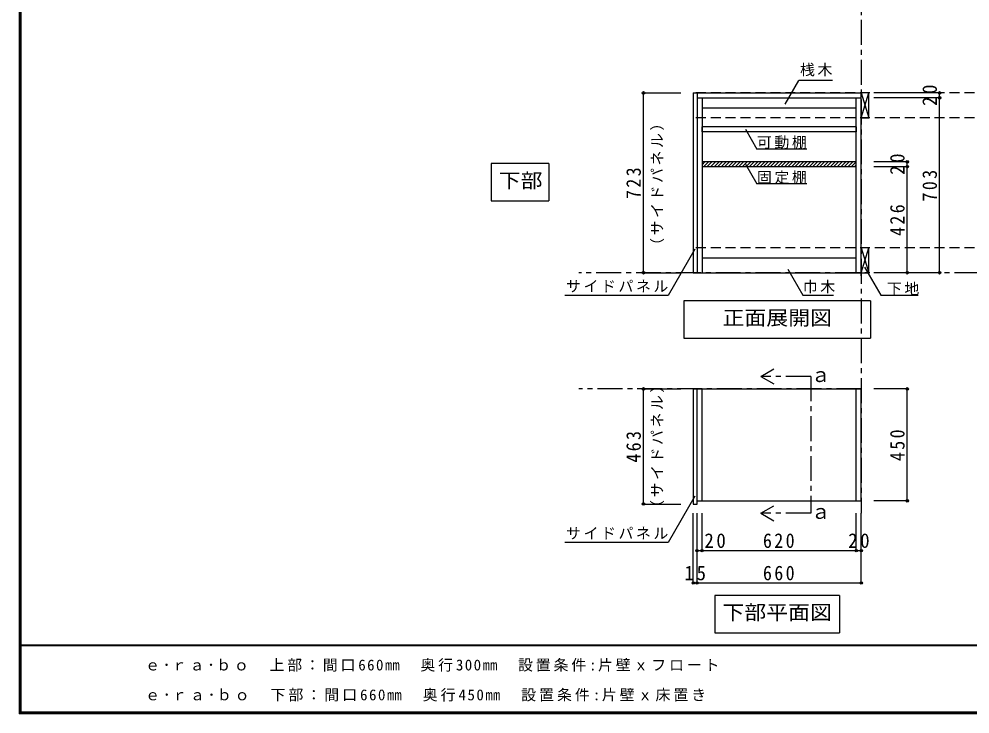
# Model space of a CAD drawing. Units: millimetres at full size, sheet at 1:20. Extents: x -3922 to 3878, y -2932 to 2722.
# Drawn here: x -3922 to -100, y -2864 to -71 of the extents above; entities that cross this region are included whole.
import ezdxf
from ezdxf.enums import TextEntityAlignment as Align

# ---------------------------------------------------------------- set-up
doc = ezdxf.new("R2010")
doc.units = ezdxf.units.MM
doc.header["$LTSCALE"] = 20
doc.header["$PDMODE"] = 32
doc.header["$PDSIZE"] = 10
doc.linetypes.add('CHAIN1', pattern=[8, 5, -1, 1, -1])
doc.linetypes.add('DASHED2', pattern=[3, 2, -1])
for name, color, linetype in [('0-2_本体', 2, 'Continuous'), ('0-3_固定棚', 3, 'Continuous'), ('0-4_可動棚', 3, 'Continuous'), ('0-7_桟木・巾木', 2, 'Continuous'), ('0-8_引き出し', 3, 'Continuous'), ('0-A_文字', 7, 'Continuous'), ('0-B_寸法', 7, 'Continuous'), ('0-C_ハッチ', 4, 'Continuous'), ('F-1_枠', 6, 'Continuous'), ('F-A_文字', 7, 'Continuous')]:
    doc.layers.add(name, color=color, linetype=linetype)
doc.styles.add('ＭＳ ゴシック', font='')
doc.styles.get('ＭＳ ゴシック').set_extended_font_data('MS Gothic')

msp = doc.modelspace()

# ---------------------------------------------------------------- linework, layer by layer
at = {"layer": '0-2_本体', "color": 3}
for p, q in [((-1212.03, -367.95), (-537.03, -367.95)), ((-1212.03, -367.95), (-1212.03, -1090.95)), ((-1197.03, -367.95), (-1197.03, -1090.95)), ((-537.03, -1103.95), (-537.03, -367.95)), ((-1197.03, -387.95), (-537.03, -387.95)), ((-1177.03, -387.95), (-1177.03, -1090.95)), ((-557.03, -1090.95), (-557.03, -387.95)), ((-1212.03, -1090.95), (-1197.03, -1090.95)), ((-1197.03, -1090.95), (-537.03, -1090.95)), ((-1197.03, -2007.71), (-557.03, -2007.71))]:
    msp.add_line(p, q, dxfattribs=at)
at = {"layer": '0-2_本体'}
for p, q in [((-1212.03, -1557.71), (-1212.03, -2020.71)), ((-1212.03, -1557.71), (-1177.03, -1557.71)), ((-1197.03, -2020.71), (-1197.03, -1557.71)), ((-537.03, -2007.71), (-537.03, -1557.71)), ((-1212.03, -2020.71), (-1197.03, -2020.71)), ((-557.03, -2007.71), (-537.03, -2007.71))]:
    msp.add_line(p, q, dxfattribs=at)
for points in [[(-1197.03, -2007.71), (-1177.03, -2007.71), (-1177.03, -1557.71)], [(-557.03, -2007.71), (-557.03, -1557.71), (-537.03, -1557.71)]]:
    msp.add_lwpolyline(points, dxfattribs=at)
at = {"layer": '0-3_固定棚'}
for p, q in [((-1177.03, -644.95), (-1177.03, -664.95)), ((-557.03, -644.95), (-1177.03, -644.95)), ((-557.03, -664.95), (-1177.03, -664.95)), ((-1177.03, -1557.71), (-557.03, -1557.71))]:
    msp.add_line(p, q, dxfattribs=at)
at = {"layer": '0-4_可動棚'}
for p, q in [((-1176.03, -524.45), (-1176.03, -504.45)), ((-558.03, -504.45), (-1176.03, -504.45)), ((-558.03, -524.45), (-1176.03, -524.45)), ((-558.03, -504.45), (-558.03, -524.45))]:
    msp.add_line(p, q, dxfattribs=at)
at = {"layer": '0-7_桟木・巾木', "color": 7}
for p, q in [((-1177.03, -427.95), (-557.03, -427.95)), ((-1177.03, -1030.95), (-557.03, -1030.95))]:
    msp.add_line(p, q, dxfattribs=at)
at = {"layer": '0-8_引き出し', "color": 7}
for p, q in [((-537.03, -367.95), (-507.03, -467.95)), ((-537.03, -467.95), (-507.03, -367.95)), ((-537.03, -990.95), (-507.03, -1090.95)), ((-537.03, -1090.95), (-507.03, -990.95))]:
    msp.add_line(p, q, dxfattribs=at)
at = {"layer": '0-8_引き出し'}
for p, q in [((-537.03, -467.95), (-507.03, -467.95)), ((-537.03, -1090.95), (-507.03, -1090.95))]:
    msp.add_line(p, q, dxfattribs=at)
for points in [[(-507.03, -467.95), (-507.03, -367.95), (-537.03, -367.95)], [(-507.03, -1090.95), (-507.03, -990.95), (-537.03, -990.95)]]:
    msp.add_lwpolyline(points, dxfattribs=at)
at = {"layer": '0-A_文字', "linetype": 'CHAIN1'}
for p, q in [((-537.03, 2165.05), (-537.03, -2057.71)), ((1537.97, -1090.95), (-1672.03, -1090.95)), ((-740.13, -1507.71), (-940.13, -1507.71)), ((-740.13, -1507.71), (-740.13, -2057.71)), ((-537.03, -1557.71), (-1672.03, -1557.71)), ((-740.13, -2057.71), (-940.13, -2057.71))]:
    msp.add_line(p, q, dxfattribs=at)
at = {"layer": '0-A_文字'}
for p, q in [((-1002.55, -513.39), (-956.21, -593.65)), ((-756.21, -593.65), (-956.21, -593.65)), ((-2023.86, -652.18), (-2023.86, -802.18)), ((-1792.03, -652.18), (-2023.86, -652.18)), ((-1792.03, -652.18), (-1792.03, -802.18)), ((-1002.55, -653.89), (-956.21, -734.15)), ((-756.21, -734.15), (-956.21, -734.15)), ((-2023.86, -802.18), (-1792.03, -802.18)), ((-1206.34, -996.22), (-1313.42, -1181.69)), ((-523.47, -1068.43), (-458.26, -1181.37)), ((-832.76, -1076.19), (-772.04, -1181.37)), ((-1313.42, -1181.69), (-1728.56, -1181.69)), ((-772.04, -1181.37), (-648.28, -1181.37)), ((-1249.53, -1203.95), (-1249.53, -1353.95)), ((-499.53, -1203.95), (-1249.53, -1203.95)), ((-499.53, -1203.95), (-499.53, -1353.95)), ((-1249.53, -1353.95), (-499.53, -1353.95)), ((-940.13, -1507.71), (-888.17, -1477.71)), ((-940.13, -1507.71), (-888.17, -1537.71)), ((-1206.34, -1989.29), (-1313.42, -2174.76)), ((-940.13, -2057.71), (-888.17, -2027.71)), ((-940.13, -2057.71), (-888.17, -2087.71)), ((-1313.42, -2174.76), (-1728.56, -2174.76)), ((-623.93, -2387.71), (-1124.93, -2387.71)), ((-1124.93, -2387.71), (-1124.93, -2537.71)), ((-623.93, -2387.71), (-623.93, -2537.71)), ((-1124.93, -2537.71), (-623.93, -2537.71))]:
    msp.add_line(p, q, dxfattribs=at)
msp.add_lwpolyline([(-458.26, -1181.37), (-427.6, -1181.37), (-307.73, -1181.37)], dxfattribs=at)
at = {"layer": '0-B_寸法'}
for p in [(-842.65, -413.03), (-653.23, -318.06)]:
    msp.add_line(p, (-787.82, -318.06), dxfattribs=at)
at = {"layer": '0-B_寸法', "color": 4}
for p, q in [((-1412.03, -367.95), (-1262.03, -367.95)), ((-1412.03, -1090.95), (-1412.03, -367.95)), ((-222.03, -367.95), (-487.03, -367.95)), ((-222.03, -387.95), (-222.03, -367.95)), ((-222.03, -387.95), (-487.03, -387.95)), ((-222.03, -1090.95), (-222.03, -387.95)), ((-352.03, -644.95), (-487.03, -644.95)), ((-352.03, -664.95), (-352.03, -644.95)), ((-352.03, -664.95), (-487.03, -664.95)), ((-352.03, -1090.95), (-352.03, -664.95)), ((-1412.03, -1090.95), (-1262.03, -1090.95)), ((-352.03, -1090.95), (-487.03, -1090.95)), ((-222.03, -1090.95), (-487.03, -1090.95)), ((-1412.03, -2020.71), (-1412.03, -1557.71)), ((-1412.03, -1557.71), (-1262.03, -1557.71)), ((-352.03, -1557.71), (-487.03, -1557.71)), ((-352.03, -2007.71), (-352.03, -1557.71)), ((-1412.03, -2020.71), (-1262.03, -2020.71)), ((-352.03, -2007.71), (-487.03, -2007.71)), ((-1212.03, -2337.71), (-1212.03, -2057.71)), ((-1197.03, -2207.71), (-1197.03, -2057.71)), ((-1177.03, -2207.71), (-1177.03, -2057.71)), ((-557.03, -2207.71), (-557.03, -2057.71)), ((-537.03, -2207.71), (-537.03, -2057.71)), ((-1197.03, -2207.71), (-1177.03, -2207.71)), ((-1197.03, -2337.71), (-1197.03, -2207.71)), ((-1177.03, -2207.71), (-557.03, -2207.71)), ((-557.03, -2207.71), (-537.03, -2207.71)), ((-537.03, -2337.71), (-537.03, -2207.71)), ((-1212.03, -2337.71), (-1197.03, -2337.71)), ((-1197.03, -2337.71), (-537.03, -2337.71))]:
    msp.add_line(p, q, dxfattribs=at)
at = {"layer": '0-B_寸法', "color": 4, "linetype": 'DASHED2'}
for p, q in [((1537.97, -367.95), (-1212.03, -367.95)), ((1537.97, -467.95), (-1212.03, -467.95)), ((1537.97, -990.95), (-1212.03, -990.95))]:
    msp.add_line(p, q, dxfattribs=at)
at = {"layer": '0-B_寸法'}
for p in [(-1412.03, -367.95), (-222.03, -367.95), (-222.03, -387.95), (-352.03, -644.95), (-352.03, -664.95), (-1412.03, -1090.95), (-352.03, -1090.95), (-222.03, -1090.95), (-1412.03, -1557.71), (-352.03, -1557.71), (-1412.03, -2020.71), (-352.03, -2007.71), (-1197.03, -2207.71), (-1177.03, -2207.71), (-557.03, -2207.71), (-537.03, -2207.71), (-1212.03, -2337.71), (-1197.03, -2337.71), (-537.03, -2337.71)]:
    msp.add_point(p, dxfattribs=at)
at = {"layer": '0-C_ハッチ'}
for p, q in [((-1177.03, -656.69), (-1165.29, -644.95)), ((-1171.15, -664.95), (-1151.15, -644.95)), ((-1157, -664.95), (-1137, -644.95)), ((-1142.86, -664.95), (-1122.86, -644.95)), ((-1128.72, -664.95), (-1108.72, -644.95)), ((-1114.58, -664.95), (-1094.58, -644.95)), ((-1100.44, -664.95), (-1080.44, -644.95)), ((-1086.29, -664.95), (-1066.29, -644.95)), ((-1072.15, -664.95), (-1052.15, -644.95)), ((-1058.01, -664.95), (-1038.01, -644.95)), ((-1043.87, -664.95), (-1023.87, -644.95)), ((-1029.73, -664.95), (-1009.73, -644.95)), ((-1015.58, -664.95), (-995.58, -644.95)), ((-1001.44, -664.95), (-981.44, -644.95)), ((-987.3, -664.95), (-967.3, -644.95)), ((-973.16, -664.95), (-953.16, -644.95)), ((-959.01, -664.95), (-939.01, -644.95)), ((-944.87, -664.95), (-924.87, -644.95)), ((-930.73, -664.95), (-910.73, -644.95)), ((-916.59, -664.95), (-896.59, -644.95)), ((-902.45, -664.95), (-882.45, -644.95)), ((-888.3, -664.95), (-868.3, -644.95)), ((-874.16, -664.95), (-854.16, -644.95)), ((-860.02, -664.95), (-840.02, -644.95)), ((-845.88, -664.95), (-825.88, -644.95)), ((-831.74, -664.95), (-811.74, -644.95)), ((-817.59, -664.95), (-797.59, -644.95)), ((-803.45, -664.95), (-783.45, -644.95)), ((-789.31, -664.95), (-769.31, -644.95)), ((-775.17, -664.95), (-755.17, -644.95)), ((-761.02, -664.95), (-741.02, -644.95)), ((-746.88, -664.95), (-726.88, -644.95)), ((-732.74, -664.95), (-712.74, -644.95)), ((-718.6, -664.95), (-698.6, -644.95)), ((-704.46, -664.95), (-684.46, -644.95)), ((-690.31, -664.95), (-670.31, -644.95)), ((-676.17, -664.95), (-656.17, -644.95)), ((-662.03, -664.95), (-642.03, -644.95)), ((-647.89, -664.95), (-627.89, -644.95)), ((-633.75, -664.95), (-613.75, -644.95)), ((-619.6, -664.95), (-599.6, -644.95)), ((-605.46, -664.95), (-585.46, -644.95)), ((-591.32, -664.95), (-571.32, -644.95)), ((-577.18, -664.95), (-557.03, -644.81)), ((-563.03, -664.95), (-557.03, -658.95))]:
    msp.add_line(p, q, dxfattribs=at)
at = {"layer": 'F-1_枠'}
for p, q in [((-3922.03, 2722.29), (-3922.03, -2864.37)), ((-3918.7, 2722.29), (-3918.7, -2864.37)), ((-3915.36, 2722.29), (-3915.36, -2864.37)), ((3877.97, -2587.71), (-3922.03, -2587.71)), ((3877.97, -2591.04), (-3922.03, -2591.04)), ((3877.97, -2857.71), (-3922.03, -2857.71)), ((3877.97, -2861.04), (-3922.03, -2861.04)), ((3877.97, -2864.37), (-3922.03, -2864.37))]:
    msp.add_line(p, q, dxfattribs=at)

# ---------------------------------------------------------------- texts
at = {"layer": '0-A_文字', "style": 'ＭＳ ゴシック', "width": 1.1}
for s, p in [('下部', (-1993.86, -767.18)), ('正面展開図', (-1094.53, -1318.95)), ('下部平面図', (-1094.93, -2502.71))]:
    msp.add_text(s, height=58.65, dxfattribs=at).set_placement(p, align=Align.BOTTOM_LEFT)
at = {"layer": '0-A_文字', "style": 'ＭＳ ゴシック'}
for p in [(-740.13, -1547.71), (-740.13, -2097.71)]:
    msp.add_text('ａ', height=58.65, dxfattribs=at).set_placement(p, align=Align.BOTTOM_LEFT)
at = {"layer": '0-A_文字', "char_height": 43.99, "attachment_point": 7, "style": 'ＭＳ ゴシック'}
for s, insert in [('\\T1.17;可動棚', (-956.21, -593.65)), ('\\T1.17;固定棚', (-956.21, -734.15)), ('\\T1.17;サイドパネル', (-1723.42, -1169.75)), ('\\T1.17;巾木', (-772.04, -1174.25)), ('\\T1.17;下地', (-433.76, -1181.37)), ('\\T1.17;サイドパネル', (-1723.42, -2162.81))]:
    msp.add_mtext(s, dxfattribs=dict(at, insert=insert))
at = {"layer": '0-B_寸法', "attachment_point": 7, "style": 'ＭＳ ゴシック'}
for s, insert, char_height in [('\\T1.17;桟木', (-783.23, -301.61), 43.99), ('\\T1.27;\\W0.95;20', (-1167.45, -2197.71), 58.65), ('\\T1.27;\\W0.9;620', (-932.03, -2197.71), 58.65), ('\\T1.27;\\W0.95;20', (-589.53, -2197.71), 58.65), ('\\T1.27;\\W0.95;15', (-1247.03, -2327.71), 58.65), ('\\T1.27;\\W0.9;660', (-932.03, -2327.71), 58.65)]:
    msp.add_mtext(s, dxfattribs=dict(at, insert=insert, char_height=char_height))
at = {"layer": '0-B_寸法', "attachment_point": 7, "rotation": 90, "style": 'ＭＳ ゴシック'}
for s, insert, char_height in [('\\T1.27;\\W0.95;20', (-232.03, -420.45), 58.65), ('\\T1.17;（サイドパネル）', (-1329.53, -1010.95), 43.99), ('\\T1.27;\\W0.95;20', (-362.03, -697.45), 58.65), ('\\T1.27;\\W0.9;723', (-1422.03, -794.45), 58.65), ('\\T1.27;\\W0.9;703', (-232.03, -804.45), 58.65), ('\\T1.27;\\W0.9;426', (-362.03, -942.95), 58.65), ('\\T1.17;（サイドパネル）', (-1329.53, -2064.21), 43.99), ('\\T1.27;\\W0.9;463', (-1422.03, -1854.21), 58.65), ('\\T1.27;\\W0.9;450', (-362.03, -1847.71), 58.65)]:
    msp.add_mtext(s, dxfattribs=dict(at, insert=insert, char_height=char_height))
at = {"layer": 'F-A_文字', "char_height": 43.99, "attachment_point": 7, "style": 'ＭＳ ゴシック'}
for s, insert in [('\\T1.19;ｅ･ｒａ･ｂｏ\u3000上部：間口660㎜\u3000奥行300㎜\u3000設置条件:片壁ｘフロート', (-3415.36, -2694.37)), ('\\T1.2;ｅ･ｒａ･ｂｏ\u3000下部：間口660㎜\u3000奥行450㎜\u3000設置条件:片壁ｘ床置き', (-3415.36, -2814.37))]:
    msp.add_mtext(s, dxfattribs=dict(at, insert=insert))

doc.saveas('drawing.dxf')
